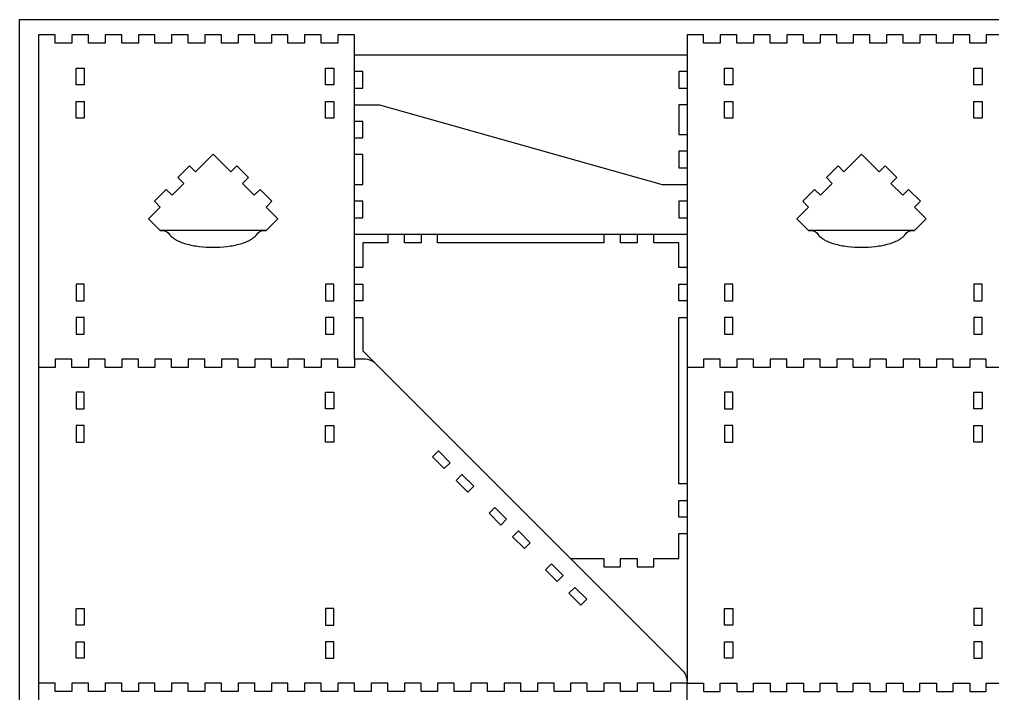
# Model space of a CAD drawing. Header units: millimetres. Extents: x 60913 to 63353, y 9976 to 12528.
# Drawn here: x 60913 to 62083, y 10386 to 11196 of the extents above; entities that cross this region are included whole.
import ezdxf

# ---------------------------------------------------------------- set-up
doc = ezdxf.new("R2010")
doc.units = ezdxf.units.MM
doc.header["$MEASUREMENT"] = 0
doc.layers.add('CUT', color=5, linetype='Continuous', true_color=0x0000ff)
doc.layers.add('Default', color=178, linetype='Continuous', true_color=0x000000)

msp = doc.modelspace()

# ---------------------------------------------------------------- linework, layer by layer
at = {"layer": 'CUT'}
for p, q in [((61315.6, 11153.9), (61715.6, 11153.9)), ((61209.2, 10942.5), (61081.9, 10942.5)), ((61715.6, 10937.9), (61315.6, 10937.9)), ((61989.2, 10942.5), (61861.9, 10942.5))]:
    msp.add_line(p, q, dxfattribs=at)
for points in [[(61315.6, 10787.9), (61315.6, 11177.9), (61295.6, 11177.9), (61295.6, 11167.9), (61275.6, 11167.9), (61275.6, 11177.9), (61255.6, 11177.9), (61255.6, 11167.9), (61235.6, 11167.9), (61235.6, 11177.9), (61215.6, 11177.9), (61215.6, 11167.9), (61195.6, 11167.9), (61195.6, 11177.9), (61175.6, 11177.9), (61175.6, 11167.9), (61155.6, 11167.9), (61155.6, 11177.9), (61135.6, 11177.9), (61135.6, 11167.9), (61115.6, 11167.9), (61115.6, 11177.9), (61095.6, 11177.9), (61095.6, 11167.9), (61075.6, 11167.9), (61075.6, 11177.9), (61055.6, 11177.9), (61055.6, 11167.9), (61035.6, 11167.9), (61035.6, 11177.9), (61015.6, 11177.9), (61015.6, 11167.9), (60995.6, 11167.9), (60995.6, 11177.9), (60975.6, 11177.9), (60975.6, 11167.9), (60955.6, 11167.9), (60955.6, 11177.9), (60935.6, 11177.9), (60935.6, 10777.9)], [(62095.6, 11177.9), (62075.6, 11177.9), (62075.6, 11167.9), (62055.6, 11167.9), (62055.6, 11177.9), (62035.6, 11177.9), (62035.6, 11167.9), (62015.6, 11167.9), (62015.6, 11177.9), (61995.6, 11177.9), (61995.6, 11167.9), (61975.6, 11167.9), (61975.6, 11177.9), (61955.6, 11177.9), (61955.6, 11167.9), (61935.6, 11167.9), (61935.6, 11177.9), (61915.6, 11177.9), (61915.6, 11167.9), (61895.6, 11167.9), (61895.6, 11177.9), (61875.6, 11177.9), (61875.6, 11167.9), (61855.6, 11167.9), (61855.6, 11177.9), (61835.6, 11177.9), (61835.6, 11167.9), (61815.6, 11167.9), (61815.6, 11177.9), (61795.6, 11177.9), (61795.6, 11167.9), (61775.6, 11167.9), (61775.6, 11177.9), (61755.6, 11177.9), (61755.6, 11167.9), (61735.6, 11167.9), (61735.6, 11177.9), (61715.6, 11177.9), (61715.6, 10777.9)], [(61315.6, 11113.9), (61325.6, 11113.9), (61325.6, 11133.9), (61315.6, 11133.9)], [(61715.6, 11133.9), (61705.6, 11133.9), (61705.6, 11113.9), (61715.6, 11113.9)], [(61315.6, 11093.9), (61345.6, 11093.9), (61685.6, 10997.9), (61715.6, 10997.9)], [(61715.6, 11093.9), (61705.6, 11093.9), (61705.6, 11057.9), (61715.6, 11057.9)], [(61315.6, 11053.9), (61325.6, 11053.9), (61325.6, 11073.9), (61315.6, 11073.9)], [(61715.6, 11037.9), (61705.6, 11037.9), (61705.6, 11017.9), (61715.6, 11017.9)], [(61315.6, 10997.9), (61325.6, 10997.9), (61325.6, 11033.9), (61315.6, 11033.9)], [(61315.6, 10957.9), (61325.6, 10957.9), (61325.6, 10977.9), (61315.6, 10977.9)], [(61715.6, 10977.9), (61705.6, 10977.9), (61705.6, 10957.9), (61715.6, 10957.9)], [(61355.6, 10937.9), (61355.6, 10927.9), (61325.6, 10927.9), (61325.6, 10897.9), (61315.6, 10897.9)], [(61395.6, 10937.9), (61395.6, 10927.9), (61375.6, 10927.9), (61375.6, 10937.9)], [(61615.6, 10937.9), (61615.6, 10927.9), (61415.6, 10927.9), (61415.6, 10937.9)], [(61655.6, 10937.9), (61655.6, 10927.9), (61635.6, 10927.9), (61635.6, 10937.9)], [(61715.6, 10897.9), (61705.6, 10897.9), (61705.6, 10927.9), (61675.6, 10927.9), (61675.6, 10937.9)], [(61315.6, 10877.9), (61325.6, 10877.9), (61325.6, 10857.9), (61315.6, 10857.9)], [(61715.6, 10857.9), (61705.6, 10857.9), (61705.6, 10877.9), (61715.6, 10877.9)], [(61715.6, 10637.9), (61705.6, 10637.9), (61705.6, 10837.9), (61715.6, 10837.9)], [(62095.6, 10777.9), (62075.6, 10777.9), (62075.6, 10787.9), (62055.6, 10787.9), (62055.6, 10777.9), (62035.6, 10777.9), (62035.6, 10787.9), (62015.6, 10787.9), (62015.6, 10777.9), (61995.6, 10777.9), (61995.6, 10787.9), (61975.6, 10787.9), (61975.6, 10777.9), (61955.6, 10777.9), (61955.6, 10787.9), (61935.6, 10787.9), (61935.6, 10777.9), (61915.6, 10777.9), (61915.6, 10787.9), (61895.6, 10787.9), (61895.6, 10777.9), (61875.6, 10777.9), (61875.6, 10787.9), (61855.6, 10787.9), (61855.6, 10777.9), (61835.6, 10777.9), (61835.6, 10787.9), (61815.6, 10787.9), (61815.6, 10777.9), (61795.6, 10777.9), (61795.6, 10787.9), (61775.6, 10787.9), (61775.6, 10777.9), (61755.6, 10777.9), (61755.6, 10787.9), (61735.6, 10787.9), (61735.6, 10777.9), (61715.6, 10777.9), (61715.6, 10397.9)], [(61715.6, 10597.9), (61705.6, 10597.9), (61705.6, 10617.9), (61715.6, 10617.9)], [(61575.6, 10547.9), (61615.6, 10547.9), (61615.6, 10537.9), (61635.6, 10537.9), (61635.6, 10547.9), (61655.6, 10547.9), (61655.6, 10537.9), (61675.6, 10537.9), (61675.6, 10547.9), (61705.6, 10547.9), (61705.6, 10577.9), (61715.6, 10577.9)], [(61715.6, 9997.9), (61715.6, 10397.9), (61695.6, 10397.9), (61695.6, 10387.9), (61675.6, 10387.9), (61675.6, 10397.9), (61655.6, 10397.9), (61655.6, 10387.9), (61635.6, 10387.9), (61635.6, 10397.9), (61615.6, 10397.9), (61615.6, 10387.9), (61595.6, 10387.9), (61595.6, 10397.9), (61575.6, 10397.9), (61575.6, 10387.9), (61555.6, 10387.9), (61555.6, 10397.9), (61535.6, 10397.9), (61535.6, 10387.9), (61515.6, 10387.9), (61515.6, 10397.9), (61495.6, 10397.9), (61495.6, 10387.9), (61475.6, 10387.9), (61475.6, 10397.9), (61455.6, 10397.9), (61455.6, 10387.9), (61435.6, 10387.9), (61435.6, 10397.9), (61415.6, 10397.9), (61415.6, 10387.9), (61395.6, 10387.9), (61395.6, 10397.9), (61375.6, 10397.9), (61375.6, 10387.9), (61355.6, 10387.9), (61355.6, 10397.9), (61335.6, 10397.9), (61335.6, 10387.9), (61315.6, 10387.9), (61315.6, 10397.9), (61295.6, 10397.9), (61295.6, 10387.9), (61275.6, 10387.9), (61275.6, 10397.9), (61255.6, 10397.9), (61255.6, 10387.9), (61235.6, 10387.9), (61235.6, 10397.9), (61215.6, 10397.9), (61215.6, 10387.9), (61195.6, 10387.9), (61195.6, 10397.9), (61175.6, 10397.9), (61175.6, 10387.9), (61155.6, 10387.9), (61155.6, 10397.9), (61135.6, 10397.9), (61135.6, 10387.9), (61115.6, 10387.9), (61115.6, 10397.9), (61095.6, 10397.9), (61095.6, 10387.9), (61075.6, 10387.9), (61075.6, 10397.9), (61055.6, 10397.9), (61055.6, 10387.9), (61035.6, 10387.9), (61035.6, 10397.9), (61015.6, 10397.9), (61015.6, 10387.9), (60995.6, 10387.9), (60995.6, 10397.9), (60975.6, 10397.9), (60975.6, 10387.9), (60955.6, 10387.9), (60955.6, 10397.9), (60935.6, 10397.9), (60935.6, 9997.9)], [(61715.6, 10397.9), (61735.6, 10397.9), (61735.6, 10387.9), (61755.6, 10387.9), (61755.6, 10397.9), (61775.6, 10397.9), (61775.6, 10387.9), (61795.6, 10387.9), (61795.6, 10397.9), (61815.6, 10397.9), (61815.6, 10387.9), (61835.6, 10387.9), (61835.6, 10397.9), (61855.6, 10397.9), (61855.6, 10387.9), (61875.6, 10387.9), (61875.6, 10397.9), (61895.6, 10397.9), (61895.6, 10387.9), (61915.6, 10387.9), (61915.6, 10397.9), (61935.6, 10397.9), (61935.6, 10387.9), (61955.6, 10387.9), (61955.6, 10397.9), (61975.6, 10397.9), (61975.6, 10387.9), (61995.6, 10387.9), (61995.6, 10397.9), (62015.6, 10397.9), (62015.6, 10387.9), (62035.6, 10387.9), (62035.6, 10397.9), (62055.6, 10397.9), (62055.6, 10387.9), (62075.6, 10387.9), (62075.6, 10397.9), (62095.6, 10397.9)]]:
    msp.add_lwpolyline(points, dxfattribs=at)
for points in [[(60990.6, 11117.9), (60980.6, 11117.9), (60980.6, 11137.9), (60990.6, 11137.9)], [(61280.6, 11137.9), (61290.6, 11137.9), (61290.6, 11117.9), (61280.6, 11117.9)], [(61770.6, 11117.9), (61760.6, 11117.9), (61760.6, 11137.9), (61770.6, 11137.9)], [(62060.6, 11137.9), (62070.6, 11137.9), (62070.6, 11117.9), (62060.6, 11117.9)], [(60990.6, 11077.9), (60980.6, 11077.9), (60980.6, 11097.9), (60990.6, 11097.9)], [(61280.6, 11097.9), (61290.6, 11097.9), (61290.6, 11077.9), (61280.6, 11077.9)], [(61770.6, 11077.9), (61760.6, 11077.9), (61760.6, 11097.9), (61770.6, 11097.9)], [(62060.6, 11097.9), (62070.6, 11097.9), (62070.6, 11077.9), (62060.6, 11077.9)], [(60990.6, 10877.9), (60980.6, 10877.9), (60980.6, 10857.9), (60990.6, 10857.9)], [(61280.6, 10857.9), (61290.6, 10857.9), (61290.6, 10877.9), (61280.6, 10877.9)], [(61770.6, 10877.9), (61760.6, 10877.9), (61760.6, 10857.9), (61770.6, 10857.9)], [(62060.6, 10857.9), (62070.6, 10857.9), (62070.6, 10877.9), (62060.6, 10877.9)], [(60990.6, 10837.9), (60980.6, 10837.9), (60980.6, 10817.9), (60990.6, 10817.9)], [(61280.6, 10817.9), (61290.6, 10817.9), (61290.6, 10837.9), (61280.6, 10837.9)], [(61770.6, 10837.9), (61760.6, 10837.9), (61760.6, 10817.9), (61770.6, 10817.9)], [(62060.6, 10817.9), (62070.6, 10817.9), (62070.6, 10837.9), (62060.6, 10837.9)], [(60980.6, 10727.9), (60990.6, 10727.9), (60990.6, 10747.9), (60980.6, 10747.9)], [(61290.6, 10747.9), (61290.6, 10727.9), (61280.6, 10727.9), (61280.6, 10747.9)], [(61760.6, 10727.9), (61770.6, 10727.9), (61770.6, 10747.9), (61760.6, 10747.9)], [(62070.6, 10747.9), (62070.6, 10727.9), (62060.6, 10727.9), (62060.6, 10747.9)], [(60980.6, 10687.9), (60990.6, 10687.9), (60990.6, 10707.9), (60980.6, 10707.9)], [(61290.6, 10707.9), (61290.6, 10687.9), (61280.6, 10687.9), (61280.6, 10707.9)], [(61760.6, 10687.9), (61770.6, 10687.9), (61770.6, 10707.9), (61760.6, 10707.9)], [(62070.6, 10707.9), (62070.6, 10687.9), (62060.6, 10687.9), (62060.6, 10707.9)], [(61423.6, 10656.1), (61409.5, 10670.3), (61416.6, 10677.4), (61430.7, 10663.2)], [(61451.9, 10627.9), (61437.8, 10642), (61444.9, 10649.1), (61459, 10634.9)], [(61491.6, 10588.2), (61477.4, 10602.4), (61484.5, 10609.4), (61498.6, 10595.3)], [(61519.9, 10559.9), (61505.7, 10574.1), (61512.8, 10581.1), (61526.9, 10567)], [(61545.4, 10534.4), (61559.5, 10520.3), (61566.6, 10527.4), (61552.4, 10541.5)], [(61573.6, 10506.1), (61587.8, 10492), (61594.9, 10499.1), (61580.7, 10513.2)], [(60990.6, 10467.9), (60980.6, 10467.9), (60980.6, 10487.9), (60990.6, 10487.9)], [(61290.6, 10487.9), (61280.6, 10487.9), (61280.6, 10467.9), (61290.6, 10467.9)], [(61770.6, 10467.9), (61760.6, 10467.9), (61760.6, 10487.9), (61770.6, 10487.9)], [(62070.6, 10487.9), (62060.6, 10487.9), (62060.6, 10467.9), (62070.6, 10467.9)], [(60990.6, 10427.9), (60980.6, 10427.9), (60980.6, 10447.9), (60990.6, 10447.9)], [(61290.6, 10447.9), (61280.6, 10447.9), (61280.6, 10427.9), (61290.6, 10427.9)], [(61770.6, 10427.9), (61760.6, 10427.9), (61760.6, 10447.9), (61770.6, 10447.9)], [(62070.6, 10447.9), (62060.6, 10447.9), (62060.6, 10427.9), (62070.6, 10427.9)]]:
    msp.add_lwpolyline(points, close=True, dxfattribs=at)
for points in [[(61093.2, 10937.9), (61093.3, 10937.7), (61093.5, 10937.5), (61093.6, 10937.3), (61093.7, 10937.1), (61093.9, 10936.9), (61094, 10936.7), (61094.2, 10936.5), (61094.4, 10936.3), (61094.7, 10935.9), (61095.1, 10935.5), (61095.5, 10935.1), (61095.9, 10934.7), (61096.4, 10934.4), (61096.9, 10934), (61097.4, 10933.6), (61097.9, 10933.2), (61098.4, 10932.8), (61099, 10932.5), (61099.6, 10932.1), (61100.2, 10931.7), (61100.8, 10931.4), (61101.5, 10931), (61102.2, 10930.6), (61102.9, 10930.3), (61104.3, 10929.6), (61105.9, 10929), (61107.5, 10928.3), (61109.2, 10927.7), (61111, 10927.1), (61112.8, 10926.6), (61114.7, 10926.1), (61116.6, 10925.6), (61118.6, 10925.1), (61120.6, 10924.7), (61122.6, 10924.3), (61124.7, 10924), (61128.9, 10923.4), (61133.1, 10923), (61137.4, 10922.7), (61141.5, 10922.5), (61145.6, 10922.4), (61149.6, 10922.5), (61153.8, 10922.7), (61158, 10923), (61162.2, 10923.4), (61166.4, 10924), (61168.5, 10924.3), (61170.6, 10924.7), (61172.6, 10925.1), (61174.6, 10925.6), (61176.5, 10926.1), (61178.4, 10926.6), (61180.2, 10927.1), (61182, 10927.7), (61183.7, 10928.3), (61185.3, 10929), (61186.8, 10929.6), (61188.3, 10930.3), (61189, 10930.6), (61189.7, 10931), (61190.3, 10931.4), (61191, 10931.7), (61191.6, 10932.1), (61192.2, 10932.5), (61192.7, 10932.8), (61193.3, 10933.2), (61193.8, 10933.6), (61194.3, 10934), (61194.8, 10934.4), (61195.2, 10934.7), (61195.6, 10935.1), (61196.1, 10935.5), (61196.4, 10935.9), (61196.8, 10936.3), (61197, 10936.5), (61197.1, 10936.7), (61197.3, 10936.9), (61197.4, 10937.1), (61197.6, 10937.3), (61197.7, 10937.5), (61197.8, 10937.7), (61198, 10937.9, -0.256614), (61206.4, 10942.5), (61209.2, 10942.5), (61223.4, 10956.7), (61209.2, 10970.8), (61216.3, 10977.9), (61202.1, 10992), (61195.1, 10985), (61180.9, 10999.1), (61188, 11006.2), (61173.9, 11020.3), (61166.8, 11013.2), (61145.6, 11034.5), (61124.4, 11013.2), (61117.3, 11020.3), (61103.2, 11006.2), (61110.2, 10999.1), (61096.1, 10985), (61089, 10992), (61074.9, 10977.9), (61081.9, 10970.8), (61067.8, 10956.7), (61081.9, 10942.5), (61084.7, 10942.5, -0.256614), (61093.2, 10937.9)], [(61873.2, 10937.9), (61873.3, 10937.7), (61873.5, 10937.5), (61873.6, 10937.3), (61873.7, 10937.1), (61873.9, 10936.9), (61874, 10936.7), (61874.2, 10936.5), (61874.4, 10936.3), (61874.7, 10935.9), (61875.1, 10935.5), (61875.5, 10935.1), (61875.9, 10934.7), (61876.4, 10934.4), (61876.9, 10934), (61877.4, 10933.6), (61877.9, 10933.2), (61878.4, 10932.8), (61879, 10932.5), (61879.6, 10932.1), (61880.2, 10931.7), (61880.8, 10931.4), (61881.5, 10931), (61882.2, 10930.6), (61882.9, 10930.3), (61884.3, 10929.6), (61885.9, 10929), (61887.5, 10928.3), (61889.2, 10927.7), (61891, 10927.1), (61892.8, 10926.6), (61894.7, 10926.1), (61896.6, 10925.6), (61898.6, 10925.1), (61900.6, 10924.7), (61902.6, 10924.3), (61904.7, 10924), (61908.9, 10923.4), (61913.1, 10923), (61917.4, 10922.7), (61921.5, 10922.5), (61925.6, 10922.4), (61929.6, 10922.5), (61933.8, 10922.7), (61938, 10923), (61942.2, 10923.4), (61946.4, 10924), (61948.5, 10924.3), (61950.6, 10924.7), (61952.6, 10925.1), (61954.6, 10925.6), (61956.5, 10926.1), (61958.4, 10926.6), (61960.2, 10927.1), (61962, 10927.7), (61963.7, 10928.3), (61965.3, 10929), (61966.8, 10929.6), (61968.3, 10930.3), (61969, 10930.6), (61969.7, 10931), (61970.3, 10931.4), (61971, 10931.7), (61971.6, 10932.1), (61972.2, 10932.5), (61972.7, 10932.8), (61973.3, 10933.2), (61973.8, 10933.6), (61974.3, 10934), (61974.8, 10934.4), (61975.2, 10934.7), (61975.6, 10935.1), (61976.1, 10935.5), (61976.4, 10935.9), (61976.8, 10936.3), (61977, 10936.5), (61977.1, 10936.7), (61977.3, 10936.9), (61977.4, 10937.1), (61977.6, 10937.3), (61977.7, 10937.5), (61977.8, 10937.7), (61978, 10937.9, -0.256614), (61986.4, 10942.5), (61989.2, 10942.5), (62003.4, 10956.7), (61989.2, 10970.8), (61996.3, 10977.9), (61982.1, 10992), (61975.1, 10985), (61960.9, 10999.1), (61968, 11006.2), (61953.9, 11020.3), (61946.8, 11013.2), (61925.6, 11034.5), (61904.4, 11013.2), (61897.3, 11020.3), (61883.2, 11006.2), (61890.2, 10999.1), (61876.1, 10985), (61869, 10992), (61854.9, 10977.9), (61861.9, 10970.8), (61847.8, 10956.7), (61861.9, 10942.5), (61864.7, 10942.5, -0.256614), (61873.2, 10937.9)], [(61315.6, 10837.9), (61325.6, 10837.9), (61325.6, 10797.9), (61709.7, 10413.7, -0.198912), (61715.6, 10399.6)], [(61341.4, 10782, 0.198912), (61327.3, 10787.9), (61315.6, 10787.9), (61315.6, 10777.9), (61295.6, 10777.9), (61295.6, 10787.9), (61275.6, 10787.9), (61275.6, 10777.9), (61255.6, 10777.9), (61255.6, 10787.9), (61235.6, 10787.9), (61235.6, 10777.9), (61215.6, 10777.9), (61215.6, 10787.9), (61195.6, 10787.9), (61195.6, 10777.9), (61175.6, 10777.9), (61175.6, 10787.9), (61155.6, 10787.9), (61155.6, 10777.9), (61135.6, 10777.9), (61135.6, 10787.9), (61115.6, 10787.9), (61115.6, 10777.9), (61095.6, 10777.9), (61095.6, 10787.9), (61075.6, 10787.9), (61075.6, 10777.9), (61055.6, 10777.9), (61055.6, 10787.9), (61035.6, 10787.9), (61035.6, 10777.9), (61015.6, 10777.9), (61015.6, 10787.9), (60995.6, 10787.9), (60995.6, 10777.9), (60975.6, 10777.9), (60975.6, 10787.9), (60955.6, 10787.9), (60955.6, 10777.9), (60935.6, 10777.9), (60935.6, 10397.9)]]:
    msp.add_lwpolyline(points, format="xyb", dxfattribs=at)
at = {"layer": 'Default'}
msp.add_lwpolyline([(63352.6, 11196.5), (63352.6, 9976.5), (60912.6, 9976.5), (60912.6, 11196.5)], close=True, dxfattribs=at)

doc.saveas('drawing.dxf')
